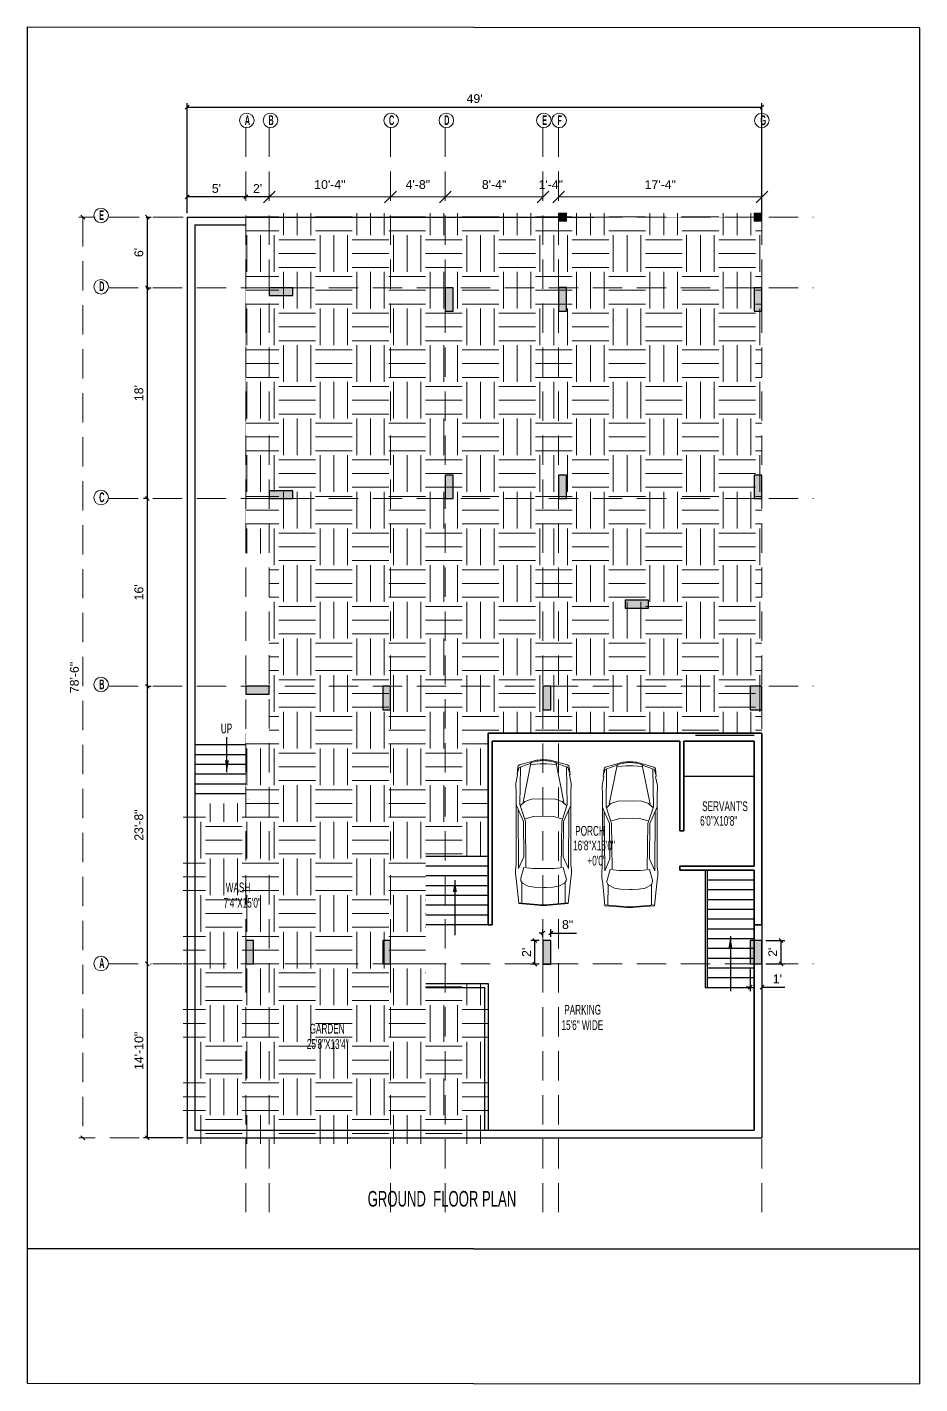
# Model space of a CAD drawing. Header units: inches. Extents: x 127248 to 130601, y 247968 to 250486.
# Drawn here: x 127248 to 128161, y 249098 to 250486 of the extents above; entities that cross this region are included whole.
import ezdxf

# ---------------------------------------------------------------- set-up
doc = ezdxf.new("R2010")
doc.units = ezdxf.units.IN
doc.header["$LTSCALE"] = 10
doc.header["$MEASUREMENT"] = 0
doc.header["$PDMODE"] = 35
doc.linetypes.add('DASHED2', pattern=[0.375, 0.25, -0.125])
doc.layers.get('0').update_dxf_attribs({"linetype": 'CONTINUOUS'})
doc.layers.get('Defpoints').update_dxf_attribs({"linetype": 'CONTINUOUS'})
for name, color, linetype, lineweight in [('COLOUM', 10, 'CONTINUOUS', 15), ('FACE LINE', 254, 'CONTINUOUS', 15), ('FORMATE LINE', 78, 'CONTINUOUS', 70), ('FURNITURE', 8, 'CONTINUOUS', 13), ('l. trees plan', 94, 'CONTINUOUS', 18), ('TEXT', 254, 'CONTINUOUS', 25), ('wall', 1, 'CONTINUOUS', 50), ('WALL HATCH', 250, 'CONTINUOUS', 35), ('walls', 7, 'CONTINUOUS', 15)]:
    doc.layers.add(name, color=color, linetype=linetype, lineweight=lineweight)
doc.layers.add('dimn', color=250, linetype='CONTINUOUS')
doc.layers.add('PRESENT', color=254, linetype='CONTINUOUS')
doc.styles.add('10', font='arial.ttf', dxfattribs={"height": 9})
doc.styles.add('atul', font='arial.ttf', dxfattribs={"height": 3})
doc.styles.add('SANJAY', font='impact.ttf', dxfattribs={"width": 0.9, "height": 18})
doc.dimstyles.new('FOOTING', dxfattribs={"dimscale": 4, "dimtxt": 18, "dimasz": 3, "dimexe": 1, "dimexo": 1, "dimgap": 2, "dimtad": 1, "dimdec": 0, "dimzin": 0, "dimdsep": 46, "dimlunit": 4, "dimtxsty": 'SANJAY', "dimblk": 'ARCHTICK', "dimcen": 0.09, "dimclrd": 8, "dimclre": 8, "dimclrt": 7, "dimaunit": 1, "dimazin": 0, "dimtfac": 1, "dimtdec": 0, "dimtofl": 0, "dimtmove": 0, "dimatfit": 0, "dimfxl": 1, "dimtolj": 1, "dimtzin": 0, "dimlwd": -1, "dimlwe": -1, "dimarcsym": 0})

# ---------------------------------------------------------------- blocks, each defined once
blk = doc.blocks.new('_ArchTick')
at = {"color": 0, "const_width": 0.15}
blk.add_lwpolyline([(-0.5, -0.5), (0.5, 0.5)], dxfattribs=at)
blk = doc.blocks.new('A$C07BD28A2')
at = {"layer": 'FURNITURE'}
for p, q in [((1.593344085589706, 133.9941279869545), (2.381919217401445, 141.743786629946)), ((3.366286844191562, 140.4711932518439), (2.011638943065918, 135.5819082330526)), ((4.015095876849953, 143.6739402170005), (21.54481025712448, 148.4821993000459)), ((15.93467437935396, 145.5306308058079), (4.312420930153166, 141.4809189080988)), ((5.049401117179512, 141.5556866946463), (4.446304797023913, 103.069398390804)), ((16.17465380256543, 147.0939779616183), (7.815866518216352, 105.63620774646)), ((25.17658055822904, 144.8311991759292), (15.61819923103758, 144.2421484359456)), ((16.03554015934242, 146.3288529621404), (22.52859682822236, 147.7202222121577)), ((32.22183297373704, 144.8311991738537), (41.78021430083389, 144.2421484279693)), ((41.36287340281707, 146.3288529540259), (34.86981685228239, 147.7202222083451)), ((53.38331765478868, 143.6739402014427), (35.85360330678304, 148.4821992956076)), ((41.22375976047078, 147.0939779536402), (49.58254701910846, 105.6362077333888)), ((41.46373918267271, 145.5306307981209), (53.0859926289886, 141.4809188930139)), ((52.34901244247884, 141.5556866802944), (52.95210873840551, 103.0693983757046)), ((54.0321266853225, 140.4711932364098), (55.38677461269799, 135.5819082166581)), ((55.80506946899004, 133.9941279701015), (55.01649434191495, 141.7437866136406)), ((0.347460092692927, 124.7480688209434), (2.222698380664951, 133.7532336716085)), ((2.420141399423299, 133.7913299600113), (1.593344085589706, 133.9941279869545)), ((54.97827215530197, 133.7913299436914), (55.80506946899004, 133.9941279701015)), ((57.05095342698768, 124.7480688036175), (55.17571514454721, 133.7532336556251)), ((0.8003430095232031, 114.005020152872), (0.347460092692927, 124.7480688209434)), ((0.5978515936876648, 41.58715973734614), (0.8003430095232031, 114.005020152872)), ((56.59807053266375, 114.005020135668), (57.05095342698768, 124.7480688036175)), ((56.80056190399955, 41.58715971997479), (56.59807053266375, 114.005020135668)), ((0.9054756705754698, 102.3835759062403), (8.141173644960872, 85.78410878008616)), ((3.186756297476676, 37.59960381246674), (2.665887288536396, 98.34906271459477)), ((4.446304797023913, 103.069398390804), (10.10049518333289, 85.87597057407766)), ((9.53007374687877, 106.4133061573102), (4.872236307524872, 101.9096916258404)), ((16.39353247541294, 108.5620243581197), (9.53007374687877, 106.4133061573102)), ((31.60067178567624, 109.135800672786), (16.39353247541294, 108.5620243581197)), ((25.79774175394414, 109.1358006749069), (41.00488103447605, 108.5620243505236)), ((41.00488103447605, 108.5620243505236), (47.86833976151321, 106.4133061454449)), ((52.95210873840551, 103.0693983757046), (47.29791834164642, 85.87597056248705)), ((47.86833976151321, 106.4133061454449), (52.52617722702779, 101.9096916112139)), ((56.49293783522626, 102.3835758889909), (49.25723988000755, 85.7841087673205)), ((54.21165719756391, 37.59960379661971), (54.73252621510255, 98.34906269864223)), ((8.141173644960872, 85.78410878008616), (8.488241882356306, 49.77589182776863)), ((18.48247798730517, 90.95899795549484), (10.05967163211608, 88.74099507755454)), ((10.10049518333289, 85.87597057407766), (10.75933192811135, 39.63834235065133)), ((31.50575944152297, 91.28468954092023), (18.48247798730517, 90.95899795549484)), ((25.89265408643769, 91.284689542279), (38.91593554056999, 90.95899794928845)), ((38.91593554056999, 90.95899794928845), (47.33874186524372, 88.74099506629864)), ((47.29791834164642, 85.87597056248705), (46.63908156869364, 39.63834233968554)), ((49.25723988000755, 85.7841087673205), (48.91017159057809, 49.77589181523125)), ((8.488241882356306, 49.77589182776863), (3.186756297476676, 37.59960381246674)), ((48.91017159057809, 49.77589181523125), (54.21165719756391, 37.59960379661971)), ((0.1231377999974939, 36.76792706382548), (0.5978515936876648, 41.58715973734614)), ((1.07424404465928, 24.62607195532473), (0.2597266368375131, 30.36958296329976)), ((8.532112011371282, 38.8121446615678), (5.496900552123405, 27.89020828463709)), ((17.77977794716025, 37.80287099308771), (8.532112011371282, 38.8121446615678)), ((31.40478491709655, 37.69067148882096), (17.77977794716025, 37.80287099308771)), ((28.48416930579697, 37.69067148964405), (39.61863554825686, 37.80287098623921)), ((39.61863554825686, 37.80287098623921), (48.8663014846461, 38.81214464938147)), ((48.8663014846461, 38.81214464938147), (51.90151293708914, 27.89020827007153)), ((56.32416944232318, 24.62607193856275), (57.13868685369744, 30.36958294574561)), ((57.27527569451559, 36.76792704608671), (56.80056190399955, 41.58715971997479)), ((3.33816656086492, 1.816190896980514), (1.07424404465928, 24.62607195532473)), ((6.086722410604124, 24.20891562490397), (7.08198823261955, 22.71860277322776)), ((6.4924676118153, 23.01175927514487), (6.417938313530611, 2.360541977624051)), ((6.4924676118153, 23.01175927514487), (12.95140998191345, 19.7998598328686)), ((12.95140998191345, 19.7998598328686), (19.28016812419264, 18.70523970536851)), ((19.28016812419264, 18.70523970536851), (28.55202038571952, 18.43572109676097)), ((31.33693382559795, 18.43572109572415), (28.55202038571952, 18.43572109676097)), ((38.11824535951382, 18.70523969972509), (31.33693382559795, 18.43572109572415)), ((44.44700350260428, 19.79985982295602), (38.11824535951382, 18.70523969972509)), ((50.90594587398846, 23.01175926129598), (44.44700350260428, 19.79985982295602)), ((51.31169107603636, 24.20891561085591), (50.31642525323149, 22.71860275991276)), ((50.90594587398846, 23.01175926129598), (50.98047515962389, 2.360541964035292)), ((54.06024691232961, 1.816190881088914), (56.32416944232318, 24.62607193856275)), ((22.42510149146983, 0.1661834732640273), (3.33816656086492, 1.816190896980514)), ((22.42510149188092, 0.8577969691941689), (3.372157311001502, 2.504866012631281)), ((34.97331253797893, 0.8577969655798368), (54.02625616241856, 2.504865997197156)), ((34.97331253822995, 0.1661834694514255), (54.06024691232961, 1.816190881088914))]:
    blk.add_line(p, q, dxfattribs=at)
at = {"layer": 'FURNITURE', "extrusion": (0, 0, -0.9999999999999999)}
for centre, major_axis, ratio, start_param, end_param in [((4.606614682797952, 141.5174102795772), (-1.772303831006308, -1.363618388926711), 0.9999999933578511, 0.7572117781857153, 1.958893228942918), ((28.69920675494905, 108.6382126662247), (-32.08368901186457, -24.68533191419178), 0.9999999933592936, 2.048934073099902, 2.404267993751858), ((26.82809139175152, 34.13738183750138), (-21.26764597213671, -16.36342066716748), 0.9999999933619608, 0.514928877262554, 0.7539919774067716)]:
    blk.add_ellipse(centre, major_axis=major_axis, ratio=ratio, start_param=start_param, end_param=end_param, dxfattribs=at)
at = {"layer": 'FURNITURE', "extrusion": (0, 0, -1)}
for centre, major_axis, ratio, start_param, end_param in [((4.802952580032069, 140.0731440237778), (-1.181535887331903, -0.9090789259468062), 0.9999999933638786, 0.926089361183903, 1.891312490960371), ((28.69920684051613, 99.976011988545), (-38.1547582510335, -29.35643937903178), 0.9999999933600454, 2.098070417159799, 2.355131649502482), ((28.69920671007276, -38.31319027569862), (-145.1793045309053, -111.7015975965742), 0.9999999933729949, 2.207369256526551, 2.245832809942335), ((52.59546097946259, 140.0731440081818), (-1.181535887333136, -0.9090789259477541), 0.9999999933678279, 2.561889576886173, 3.527112717180425), ((52.79179887794453, 141.5174102648725), (-1.772303831003896, -1.363618388924854), 0.9999999933564916, 2.494308838401969, 3.695990300970373), ((9.805969625476793, 26.69271594819657), (-3.544607662009947, -2.727236777851368), 0.9999999933568472, 0.06700171968667501, 0.9268654741806336), ((47.59244383427176, 26.69271593666872), (-3.544607662005653, -2.727236777848065), 0.9999999933600497, 3.526336604188538, 4.386200355641505), ((28.69920705134246, 119.2131245346645), (-93.9351090012504, -72.27408741040186), 0.999999993361306, -0.967952806494139, -0.8620304341967546), ((28.69920705162622, 118.5215110091612), (-93.9351090012504, -72.27408741040186), 0.999999993361306, -0.967952806494139, -0.8620304341967546)]:
    blk.add_ellipse(centre, major_axis=major_axis, ratio=ratio, start_param=start_param, end_param=end_param, dxfattribs=at)
at = {"layer": 'FURNITURE', "extrusion": (0, 0, -0.9999999999999998)}
blk.add_ellipse((30.57032210167927, 34.13738183640544), major_axis=(-21.26764597209987, -16.36342066713914), ratio=0.9999999933620056, start_param=3.699210101755986, end_param=3.938273201770277, dxfattribs=at)
blk = doc.blocks.new('25')
at = {"layer": 'dimn'}
h = blk.add_hatch(color=1, dxfattribs=at)
h.set_gradient(color1=(255, 0, 0), color2=(209, 0, 0), one_color=1, tint=0.4099999964237213)
h.paths.add_polyline_path([(123975.3477837149, 250765.4989726837), (123983.3477837149, 250765.4989726837), (123983.3477837149, 250789.4989726838), (123975.3477837149, 250789.4989726838)])
blk.add_lwpolyline([(123975.3477837149, 250765.4989726837), (123983.3477837149, 250765.4989726837), (123983.3477837149, 250789.4989726838), (123975.3477837149, 250789.4989726838)], close=True, dxfattribs=at)
blk = doc.blocks.new('gsggs')
at = {"layer": 'WALL HATCH'}
h = blk.add_hatch(color=1, dxfattribs=at)
h.set_gradient(color1=(255, 0, 0), color2=(255, 26, 26), one_color=1, tint=0.550000011920929)
h.paths.add_polyline_path([(135579.8166189395, 254774.3377703924), (135587.8166189395, 254774.3377703924), (135587.8166189395, 254782.3377703924), (135579.8166189395, 254782.3377703924)])
at = {"layer": 'COLOUM'}
blk.add_lwpolyline([(135579.8166189395, 254774.3377703924), (135587.8166189395, 254774.3377703924), (135587.8166189395, 254782.3377703924), (135579.8166189395, 254782.3377703924)], close=True, dxfattribs=at)
blk = doc.blocks.new('E')
at = {"layer": 'dimn'}
h = blk.add_hatch(color=1, dxfattribs=at)
h.set_gradient(color1=(255, 0, 0), color2=(209, 0, 0), one_color=1, tint=0.4099999964237213)
h.paths.add_polyline_path([(128339.7176960255, 250887.2872535713), (128351.7176960255, 250887.2872535713), (128351.7176960255, 250911.2872535713), (128339.7176960255, 250911.2872535713)])
blk.add_lwpolyline([(128339.7176960255, 250887.2872535713), (128351.7176960255, 250887.2872535713), (128351.7176960255, 250911.2872535713), (128339.7176960255, 250911.2872535713)], close=True, dxfattribs=at)
blk = doc.blocks.new('32')
at = {"layer": 'WALL HATCH'}
blk.add_line((128054.1553038879, 250820.3513737466), (128062.1553038878, 250820.3513737466), dxfattribs=at)
at = {"layer": 'dimn', "rotation": 270}
for p in [(-122991.2881430611, 375487.557765879), (-122991.343668857, 375279.8769679391), (-122627.3436688571, 375167.8769679393), (-123015.343668857, 375079.8769679391)]:
    blk.add_blockref('25', p, dxfattribs=at)
at = {"layer": 'dimn'}
for name, p in [('25', (3978.807520111615, 722.7110094803212)), ('25', (4094.807520111499, 722.9781320439068)), ('25', (4294.807520111644, 722.7110094803792)), ('25', (3978.807520111732, 531.0302115404047)), ('25', (4094.807520111761, 531.0302115404047)), ('25', (4294.807520111731, 531.0302115404047)), ('25', (3914.807520111703, 315.0302115412196)), ('25', (4078.807520111615, 315.0302115405211)), ('E', (-73.56239219882991, 193.2419306529918)), ('25', (3774.807520050512, 55.03021154043382)), ('25', (3914.807520111616, 55.03021154124873)), ('25', (4078.807520111702, 54.85240106290438)), ('E', (-73.56239213760999, -66.75806934729917))]:
    blk.add_blockref(name, p, dxfattribs=at)
at = {"layer": 'FACE LINE'}
for p in [(-7509.661315112725, -3193.808586168256), (-7309.661315112869, -3193.808586168227)]:
    blk.add_blockref('gsggs', p, dxfattribs=at)
blk = doc.blocks.new('_Oblique')
at = {"color": 0, "linetype": 'ByBlock', "lineweight": -2}
blk.add_line((-0.5, -0.5), (0.5, 0.5), dxfattribs=at)
blk = doc.blocks.new('*D273')
at = {"layer": 'Defpoints', "color": 0, "transparency": 16777216}
for p in [(127495.7829107114, 250307.6513472197), (127619.7829107114, 250312.0494918206), (127619.7829107114, 250312.0494918206)]:
    blk.add_point(p, dxfattribs=at)
at = {"layer": 'walls', "color": 8, "transparency": 16777216}
for p, q in [((127495.7829107114, 250311.6513472197), (127495.7829107114, 250316.0494918206)), ((127495.7829107114, 250312.0494918206), (127619.7829107114, 250312.0494918206))]:
    blk.add_line(p, q, dxfattribs=at)
at = {"layer": 'walls', "color": 8, "transparency": 16777216, "xscale": 12, "yscale": 12, "zscale": 12, "rotation": 180}
blk.add_blockref('_Oblique', (127495.7829107114, 250312.0494918206), dxfattribs=at)
at = {"layer": 'walls', "color": 8, "transparency": 16777216, "xscale": 12, "yscale": 12, "zscale": 12}
blk.add_blockref('_Oblique', (127619.7829107114, 250312.0494918206), dxfattribs=at)
at = {"layer": 'walls', "color": 181, "transparency": 16777216, "insert": (127557.7829107114, 250324.6446487101), "char_height": 9, "attachment_point": 5, "style": '10'}
blk.add_mtext('\\A1;10\'-4"', dxfattribs=at)
blk = doc.blocks.new('*D274')
at = {"layer": 'Defpoints', "color": 0, "transparency": 16777216}
for p in [(127619.7829107114, 250312.0494918206), (127675.7829107114, 250312.0494918206), (127675.7829107114, 250312.0494918206)]:
    blk.add_point(p, dxfattribs=at)
at = {"layer": 'walls', "color": 8, "transparency": 16777216}
blk.add_line((127619.7829107114, 250312.0494918206), (127675.7829107114, 250312.0494918206), dxfattribs=at)
at = {"layer": 'walls', "color": 8, "transparency": 16777216, "xscale": 12, "yscale": 12, "zscale": 12, "rotation": 180}
blk.add_blockref('_Oblique', (127619.7829107114, 250312.0494918206), dxfattribs=at)
at = {"layer": 'walls', "color": 8, "transparency": 16777216, "xscale": 12, "yscale": 12, "zscale": 12}
blk.add_blockref('_Oblique', (127675.7829107114, 250312.0494918206), dxfattribs=at)
at = {"layer": 'walls', "color": 181, "transparency": 16777216, "insert": (127647.7829107114, 250324.6446487101), "char_height": 9, "attachment_point": 5, "style": '10'}
blk.add_mtext('\\A1;4\'-8"', dxfattribs=at)
blk = doc.blocks.new('*D275')
at = {"layer": 'Defpoints', "color": 0, "transparency": 16777216}
for p in [(127675.7829107114, 250312.0494918206), (127775.7829107114, 250312.0494918206), (127775.7829107114, 250312.0494918206)]:
    blk.add_point(p, dxfattribs=at)
at = {"layer": 'walls', "color": 8, "transparency": 16777216}
blk.add_line((127675.7829107114, 250312.0494918206), (127775.7829107114, 250312.0494918206), dxfattribs=at)
at = {"layer": 'walls', "color": 8, "transparency": 16777216, "xscale": 12, "yscale": 12, "zscale": 12, "rotation": 180}
blk.add_blockref('_Oblique', (127675.7829107114, 250312.0494918206), dxfattribs=at)
at = {"layer": 'walls', "color": 8, "transparency": 16777216, "xscale": 12, "yscale": 12, "zscale": 12}
blk.add_blockref('_Oblique', (127775.7829107114, 250312.0494918206), dxfattribs=at)
at = {"layer": 'walls', "color": 181, "transparency": 16777216, "insert": (127725.7829107114, 250324.6446487101), "char_height": 9, "attachment_point": 5, "style": '10'}
blk.add_mtext('\\A1;8\'-4"', dxfattribs=at)
blk = doc.blocks.new('*D276')
at = {"layer": 'Defpoints', "color": 0, "transparency": 16777216}
for p in [(127775.7829107114, 250312.0494918206), (127791.7829107114, 250312.0494918206), (127791.7829107114, 250312.0494918206)]:
    blk.add_point(p, dxfattribs=at)
at = {"layer": 'walls', "color": 8, "transparency": 16777216}
for p, q in [((127775.7829107114, 250312.0494918206), (127763.7829107114, 250312.0494918206)), ((127791.7829107114, 250312.0494918206), (127803.7829107114, 250312.0494918206))]:
    blk.add_line(p, q, dxfattribs=at)
at = {"layer": 'walls', "color": 8, "transparency": 16777216, "xscale": 12, "yscale": 12, "zscale": 12}
blk.add_blockref('_Oblique', (127775.7829107114, 250312.0494918206), dxfattribs=at)
at = {"layer": 'walls', "color": 8, "transparency": 16777216, "xscale": 12, "yscale": 12, "zscale": 12, "rotation": 180}
blk.add_blockref('_Oblique', (127791.7829107114, 250312.0494918206), dxfattribs=at)
at = {"layer": 'walls', "color": 181, "transparency": 16777216, "insert": (127783.7829107113, 250324.5679092831), "char_height": 9, "attachment_point": 5, "style": '10'}
blk.add_mtext('\\A1;1\'-4"', dxfattribs=at)
blk = doc.blocks.new('*D277')
at = {"layer": 'Defpoints', "color": 0, "transparency": 16777216}
for p in [(127791.7829107114, 250312.0494918206), (127999.7829107114, 250312.0494918206), (127999.7829107114, 250310.2770322121)]:
    blk.add_point(p, dxfattribs=at)
at = {"layer": 'walls', "color": 8, "transparency": 16777216}
for p, q in [((127791.7829107114, 250312.0494918206), (127999.7829107114, 250312.0494918206)), ((127999.7829107114, 250314.2770322121), (127999.7829107114, 250316.0494918206))]:
    blk.add_line(p, q, dxfattribs=at)
at = {"layer": 'walls', "color": 8, "transparency": 16777216, "xscale": 12, "yscale": 12, "zscale": 12, "rotation": 180}
blk.add_blockref('_Oblique', (127791.7829107114, 250312.0494918206), dxfattribs=at)
at = {"layer": 'walls', "color": 8, "transparency": 16777216, "xscale": 12, "yscale": 12, "zscale": 12}
blk.add_blockref('_Oblique', (127999.7829107114, 250312.0494918206), dxfattribs=at)
at = {"layer": 'walls', "color": 181, "transparency": 16777216, "insert": (127895.7829107113, 250324.5679092831), "char_height": 9, "attachment_point": 5, "style": '10'}
blk.add_mtext('\\A1;17\'-4"', dxfattribs=at)
blk = doc.blocks.new('*D278')
at = {"layer": 'Defpoints', "color": 0, "transparency": 16777216}
for p in [(127365.9969615085, 250291.341317407), (127365.9969615085, 250219.0221153469), (127371.0356902197, 250219.0221153469)]:
    blk.add_point(p, dxfattribs=at)
at = {"layer": 'dimn', "color": 8, "transparency": 16777216}
for p, q in [((127369.9969615085, 250291.341317407), (127375.0356902197, 250291.341317407)), ((127371.0356902197, 250291.341317407), (127371.0356902197, 250219.0221153469)), ((127369.9969615085, 250219.0221153469), (127375.0356902197, 250219.0221153469))]:
    blk.add_line(p, q, dxfattribs=at)
at = {"layer": 'dimn', "color": 8, "transparency": 16777216, "xscale": 4, "yscale": 4, "zscale": 4}
for p, rotation in [((127371.0356902197, 250291.341317407), 90), ((127371.0356902197, 250219.0221153469), 270)]:
    blk.add_blockref('_Oblique', p, dxfattribs=dict(at, rotation=rotation))
at = {"layer": 'dimn', "color": 181, "transparency": 16777216, "insert": (127362.4405333302, 250255.181716377), "char_height": 9, "attachment_point": 5, "rotation": 90, "style": '10'}
blk.add_mtext("\\A1;6'", dxfattribs=at)
blk = doc.blocks.new('*D279')
at = {"layer": 'Defpoints', "color": 0, "transparency": 16777216}
for p in [(127365.9969615085, 250219.0221153469), (127371.0356902197, 250003.5220793474), (127375.8767392567, 250003.5220793474)]:
    blk.add_point(p, dxfattribs=at)
at = {"layer": 'dimn', "color": 8, "transparency": 16777216}
for p, q in [((127369.9969615085, 250219.0221153469), (127375.0356902197, 250219.0221153469)), ((127371.0356902197, 250219.0221153469), (127371.0356902197, 250003.5220793474)), ((127371.8767392567, 250003.5220793474), (127367.0356902197, 250003.5220793474))]:
    blk.add_line(p, q, dxfattribs=at)
at = {"layer": 'dimn', "color": 8, "transparency": 16777216, "xscale": 4, "yscale": 4, "zscale": 4}
for p, rotation in [((127371.0356902197, 250219.0221153469), 90), ((127371.0356902197, 250003.5220793474), 270)]:
    blk.add_blockref('_Oblique', p, dxfattribs=dict(at, rotation=rotation))
at = {"layer": 'dimn', "color": 181, "transparency": 16777216, "insert": (127362.4405333302, 250111.2720973472), "char_height": 9, "attachment_point": 5, "rotation": 90, "style": '10'}
blk.add_mtext("\\A1;18'", dxfattribs=at)
blk = doc.blocks.new('*D280')
at = {"layer": 'Defpoints', "color": 0, "transparency": 16777216}
for p in [(127375.8767392567, 250003.5220793474), (127368.049465357, 249811.3413174069), (127371.0356902197, 249811.3413174069)]:
    blk.add_point(p, dxfattribs=at)
at = {"layer": 'dimn', "color": 8, "transparency": 16777216}
for p, q in [((127371.8767392567, 250003.5220793474), (127367.0356902197, 250003.5220793474)), ((127371.0356902197, 250003.5220793474), (127371.0356902197, 249811.3413174069)), ((127372.049465357, 249811.3413174069), (127375.0356902197, 249811.3413174069))]:
    blk.add_line(p, q, dxfattribs=at)
at = {"layer": 'dimn', "color": 8, "transparency": 16777216, "xscale": 4, "yscale": 4, "zscale": 4}
for p, rotation in [((127371.0356902197, 250003.5220793474), 90), ((127371.0356902197, 249811.3413174069), 270)]:
    blk.add_blockref('_Oblique', p, dxfattribs=dict(at, rotation=rotation))
at = {"layer": 'dimn', "color": 181, "transparency": 16777216, "insert": (127362.4405333302, 249907.4316983771), "char_height": 9, "attachment_point": 5, "rotation": 90, "style": '10'}
blk.add_mtext("\\A1;16'", dxfattribs=at)
blk = doc.blocks.new('*D281')
at = {"layer": 'Defpoints', "color": 0, "transparency": 16777216}
for p in [(127368.049465357, 249811.3413174069), (127370.287031029, 249527.341317407), (127371.0356902197, 249527.341317407)]:
    blk.add_point(p, dxfattribs=at)
at = {"layer": 'dimn', "color": 8, "transparency": 16777216}
for p, q in [((127371.0356902197, 249811.3413174069), (127371.0356902197, 249527.341317407)), ((127372.049465357, 249811.3413174069), (127375.0356902197, 249811.3413174069)), ((127374.287031029, 249527.341317407), (127375.0356902197, 249527.341317407))]:
    blk.add_line(p, q, dxfattribs=at)
at = {"layer": 'dimn', "color": 8, "transparency": 16777216, "xscale": 4, "yscale": 4, "zscale": 4}
for p, rotation in [((127371.0356902197, 249811.3413174069), 90), ((127371.0356902197, 249527.341317407), 270)]:
    blk.add_blockref('_Oblique', p, dxfattribs=dict(at, rotation=rotation))
at = {"layer": 'dimn', "color": 181, "transparency": 16777216, "insert": (127362.4374637531, 249669.341317407), "char_height": 9, "attachment_point": 5, "rotation": 90, "style": '10'}
blk.add_mtext('\\A1;23\'-8"', dxfattribs=at)
blk = doc.blocks.new('*D282')
at = {"layer": 'Defpoints', "color": 0, "transparency": 16777216}
for p in [(127471.7829107114, 250312.0494918206), (127471.7829107114, 250311.6513472197), (127495.8384365073, 250312.1050176165)]:
    blk.add_point(p, dxfattribs=at)
at = {"layer": 'dimn', "color": 8, "transparency": 16777216}
for p, q in [((127471.7829107114, 250315.6513472196), (127471.7829107114, 250316.0494918206)), ((127495.8384365073, 250312.0494918206), (127471.7829107114, 250312.0494918206)), ((127495.8384365073, 250308.1050176165), (127495.8384365073, 250308.0494918206))]:
    blk.add_line(p, q, dxfattribs=at)
at = {"layer": 'dimn', "color": 8, "transparency": 16777216, "xscale": 4, "yscale": 4, "zscale": 4, "rotation": 180}
blk.add_blockref('_Oblique', (127471.7829107114, 250312.0494918206), dxfattribs=at)
at = {"layer": 'dimn', "color": 8, "transparency": 16777216, "xscale": 4, "yscale": 4, "zscale": 4}
blk.add_blockref('_Oblique', (127495.8384365073, 250312.0494918206), dxfattribs=at)
at = {"layer": 'dimn', "color": 181, "transparency": 16777216, "insert": (127483.8106736093, 250320.5679092831), "char_height": 9, "attachment_point": 5, "style": '10'}
blk.add_mtext("\\A1;2'", dxfattribs=at)
blk = doc.blocks.new('*D271')
at = {"layer": 'Defpoints', "color": 0, "transparency": 16777216}
for p in [(127411.7829107114, 250312.0494918206), (127471.7829107114, 250311.6513472197), (127411.7829107114, 250291.341317407)]:
    blk.add_point(p, dxfattribs=at)
at = {"layer": 'dimn', "color": 8, "transparency": 16777216}
for p, q in [((127411.7829107114, 250295.341317407), (127411.7829107114, 250316.0494918206)), ((127471.7829107114, 250312.0494918206), (127411.7829107114, 250312.0494918206)), ((127471.7829107114, 250315.6513472196), (127471.7829107114, 250316.0494918206))]:
    blk.add_line(p, q, dxfattribs=at)
at = {"layer": 'dimn', "color": 8, "transparency": 16777216, "xscale": 4, "yscale": 4, "zscale": 4, "rotation": 180}
blk.add_blockref('_Oblique', (127411.7829107114, 250312.0494918206), dxfattribs=at)
at = {"layer": 'dimn', "color": 8, "transparency": 16777216, "xscale": 4, "yscale": 4, "zscale": 4}
blk.add_blockref('_Oblique', (127471.7829107114, 250312.0494918206), dxfattribs=at)
at = {"layer": 'dimn', "color": 181, "transparency": 16777216, "insert": (127441.7829107114, 250320.6262312476), "char_height": 9, "attachment_point": 5, "style": '10'}
blk.add_mtext("\\A1;5'", dxfattribs=at)
blk = doc.blocks.new('*D272')
at = {"layer": 'Defpoints', "color": 0, "transparency": 16777216}
for p in [(127370.287031029, 249527.341317407), (127371.0356902197, 249349.341317407), (127411.7829107114, 249349.341317407)]:
    blk.add_point(p, dxfattribs=at)
at = {"layer": 'dimn', "color": 8, "transparency": 16777216}
for p, q in [((127371.0356902197, 249527.341317407), (127371.0356902197, 249349.341317407)), ((127374.287031029, 249527.341317407), (127375.0356902197, 249527.341317407)), ((127407.7829107114, 249349.341317407), (127367.0356902197, 249349.341317407))]:
    blk.add_line(p, q, dxfattribs=at)
at = {"layer": 'dimn', "color": 8, "transparency": 16777216, "xscale": 4, "yscale": 4, "zscale": 4}
for p, rotation in [((127371.0356902197, 249527.341317407), 90), ((127371.0356902197, 249349.341317407), 270)]:
    blk.add_blockref('_Oblique', p, dxfattribs=dict(at, rotation=rotation))
at = {"layer": 'dimn', "color": 181, "transparency": 16777216, "insert": (127362.4405333302, 249438.341317407), "char_height": 9, "attachment_point": 5, "rotation": 90, "style": '10'}
blk.add_mtext('\\A1;14\'-10"', dxfattribs=at)
blk = doc.blocks.new('*D283')
at = {"layer": 'Defpoints', "color": 0, "transparency": 16777216}
for p in [(127999.7829107114, 250403.9549426571), (127411.7829107114, 250291.341317407), (127999.7829107114, 250291.341317407)]:
    blk.add_point(p, dxfattribs=at)
at = {"layer": 'dimn', "color": 8, "transparency": 16777216}
for p, q in [((127411.7829107114, 250295.341317407), (127411.7829107114, 250407.9549426571)), ((127411.7829107114, 250403.9549426571), (127999.7829107114, 250403.9549426571)), ((127999.7829107114, 250295.341317407), (127999.7829107114, 250407.9549426571))]:
    blk.add_line(p, q, dxfattribs=at)
at = {"layer": 'dimn', "color": 8, "transparency": 16777216, "xscale": 4, "yscale": 4, "zscale": 4, "rotation": 180}
blk.add_blockref('_Oblique', (127411.7829107114, 250403.9549426571), dxfattribs=at)
at = {"layer": 'dimn', "color": 8, "transparency": 16777216, "xscale": 4, "yscale": 4, "zscale": 4}
blk.add_blockref('_Oblique', (127999.7829107114, 250403.9549426571), dxfattribs=at)
at = {"layer": 'dimn', "color": 181, "transparency": 16777216, "insert": (127705.7829107114, 250412.5500995466), "char_height": 9, "attachment_point": 5, "style": '10'}
blk.add_mtext("\\A1;49'", dxfattribs=at)
blk = doc.blocks.new('*D284')
at = {"layer": 'Defpoints', "color": 0, "linetype": 'DASHED2', "ltscale": 12, "transparency": 16777216}
for p in [(127411.7829107114, 250291.341317407), (127305.0343244708, 249349.341317407), (127411.7829107114, 249349.341317407)]:
    blk.add_point(p, dxfattribs=at)
at = {"layer": 'FACE LINE', "color": 8, "linetype": 'DASHED2', "ltscale": 12, "transparency": 16777216}
for p, q in [((127407.7829107114, 250291.341317407), (127301.0343244708, 250291.341317407)), ((127305.0343244708, 250291.341317407), (127305.0343244708, 249349.341317407)), ((127407.7829107114, 249349.341317407), (127301.0343244708, 249349.341317407))]:
    blk.add_line(p, q, dxfattribs=at)
at = {"layer": 'FACE LINE', "color": 8, "linetype": 'DASHED2', "ltscale": 12, "transparency": 16777216, "xscale": 4, "yscale": 4, "zscale": 4}
for p, rotation in [((127305.0343244708, 250291.341317407), 90), ((127305.0343244708, 249349.341317407), 270)]:
    blk.add_blockref('_Oblique', p, dxfattribs=dict(at, rotation=rotation))
at = {"layer": 'FACE LINE', "color": 181, "linetype": 'DASHED2', "ltscale": 12, "transparency": 16777216, "insert": (127296.4391675812, 249820.3413174071), "char_height": 9, "attachment_point": 5, "rotation": 90, "style": '10'}
blk.add_mtext('\\A1;78\'-6"', dxfattribs=at)
blk = doc.blocks.new('*D288')
at = {"layer": 'Defpoints', "color": 0, "transparency": 16777216}
for p in [(127987.7829107726, 249527.3413174068), (127999.7829107726, 249527.341317407), (127999.7829107726, 249503.4956722101)]:
    blk.add_point(p, dxfattribs=at)
at = {"layer": 'dimn', "color": 8, "transparency": 16777216}
for p, q in [((127987.7829107726, 249523.3413174068), (127987.7829107726, 249499.4956722101)), ((127999.7829107726, 249523.341317407), (127999.7829107726, 249499.4956722101)), ((127987.7829107726, 249503.4956722101), (127983.7829107726, 249503.4956722101)), ((127999.7829107726, 249503.4956722101), (128023.2174264616, 249503.4956722101))]:
    blk.add_line(p, q, dxfattribs=at)
at = {"layer": 'dimn', "color": 8, "transparency": 16777216, "xscale": 4, "yscale": 4, "zscale": 4}
blk.add_blockref('_Oblique', (127987.7829107726, 249503.4956722101), dxfattribs=at)
at = {"layer": 'dimn', "color": 8, "transparency": 16777216, "xscale": 4, "yscale": 4, "zscale": 4, "rotation": 180}
blk.add_blockref('_Oblique', (127999.7829107726, 249503.4956722101), dxfattribs=at)
at = {"layer": 'dimn', "color": 181, "transparency": 16777216, "insert": (128015.5001686171, 249512.0140896725), "char_height": 9, "attachment_point": 5, "style": '10'}
blk.add_mtext("\\A1;1'", dxfattribs=at)
blk = doc.blocks.new('*D289')
at = {"layer": 'Defpoints', "color": 0, "transparency": 16777216}
for p in [(127999.7829107113, 249551.3413174068), (128019.2676067507, 249551.3413174068), (127999.7829107113, 249527.3413174068)]:
    blk.add_point(p, dxfattribs=at)
at = {"layer": 'dimn', "color": 8, "transparency": 16777216}
for p, q in [((128003.7829107113, 249551.3413174068), (128023.2676067507, 249551.3413174068)), ((128019.2676067507, 249527.3413174068), (128019.2676067507, 249551.3413174068)), ((128003.7829107113, 249527.3413174068), (128023.2676067507, 249527.3413174068))]:
    blk.add_line(p, q, dxfattribs=at)
at = {"layer": 'dimn', "color": 8, "transparency": 16777216, "xscale": 4, "yscale": 4, "zscale": 4}
for p, rotation in [((128019.2676067507, 249551.3413174068), 90), ((128019.2676067507, 249527.3413174068), 270)]:
    blk.add_blockref('_Oblique', p, dxfattribs=dict(at, rotation=rotation))
at = {"layer": 'dimn', "color": 181, "transparency": 16777216, "insert": (128010.7491892882, 249539.3413174069), "char_height": 9, "attachment_point": 5, "rotation": 90, "style": '10'}
blk.add_mtext("\\A1;2'", dxfattribs=at)
blk = doc.blocks.new('*D290')
at = {"layer": 'Defpoints', "color": 0, "transparency": 16777216}
for p in [(127767.4520334709, 249551.1635069295), (127775.7829107114, 249551.1635069295), (127775.7829107114, 249527.1635069295)]:
    blk.add_point(p, dxfattribs=at)
at = {"layer": 'dimn', "color": 8, "transparency": 16777216}
for p, q in [((127771.7829107114, 249551.1635069295), (127763.4520334709, 249551.1635069295)), ((127767.4520334709, 249527.1635069295), (127767.4520334709, 249551.1635069295)), ((127771.7829107113, 249527.1635069295), (127763.4520334709, 249527.1635069295))]:
    blk.add_line(p, q, dxfattribs=at)
at = {"layer": 'dimn', "color": 8, "transparency": 16777216, "xscale": 4, "yscale": 4, "zscale": 4}
for p, rotation in [((127767.4520334709, 249551.1635069295), 90), ((127767.4520334709, 249527.1635069295), 270)]:
    blk.add_blockref('_Oblique', p, dxfattribs=dict(at, rotation=rotation))
at = {"layer": 'dimn', "color": 181, "transparency": 16777216, "insert": (127758.9336160084, 249539.1635069295), "char_height": 9, "attachment_point": 5, "rotation": 90, "style": '10'}
blk.add_mtext("\\A1;2'", dxfattribs=at)
blk = doc.blocks.new('*D291')
at = {"layer": 'Defpoints', "color": 0, "transparency": 16777216}
for p in [(127783.7829107113, 249558.9128200067), (127775.7829107114, 249551.1635069295), (127783.7829107113, 249551.1635069295)]:
    blk.add_point(p, dxfattribs=at)
at = {"layer": 'dimn', "color": 8, "transparency": 16777216}
for p, q in [((127775.7829107114, 249558.9128200067), (127771.7829107113, 249558.9128200067)), ((127775.7829107114, 249555.1635069295), (127775.7829107114, 249562.9128200067)), ((127783.7829107113, 249555.1635069295), (127783.7829107113, 249562.9128200067)), ((127783.7829107113, 249558.9128200067), (127810.1396637809, 249558.9128200067))]:
    blk.add_line(p, q, dxfattribs=at)
at = {"layer": 'dimn', "color": 8, "transparency": 16777216, "xscale": 4, "yscale": 4, "zscale": 4}
blk.add_blockref('_Oblique', (127775.7829107114, 249558.9128200067), dxfattribs=at)
at = {"layer": 'dimn', "color": 8, "transparency": 16777216, "xscale": 4, "yscale": 4, "zscale": 4, "rotation": 180}
blk.add_blockref('_Oblique', (127783.7829107113, 249558.9128200067), dxfattribs=at)
at = {"layer": 'dimn', "color": 181, "transparency": 16777216, "insert": (127800.9612872462, 249567.5079768962), "char_height": 9, "attachment_point": 5, "style": '10'}
blk.add_mtext('\\A1;8"', dxfattribs=at)

msp = doc.modelspace()

# ---------------------------------------------------------------- hatches: boundary and pattern name
at = {"layer": 'l. trees plan', "lineweight": 5}
h = msp.add_hatch(dxfattribs=at)
h.set_pattern_fill('EARTH', color=9, scale=150, style=0)
h.set_pattern_definition([(0, (905.4959321806964, -6410.123692189023), (37.5, 37.5), [37.5, -37.5]), (0, (905.4959321806964, -6396.061192189023), (37.5, 37.5), [37.5, -37.5]), (0, (905.4959321806964, -6381.998692189023), (37.5, 37.5), [37.5, -37.5]), (90, (910.1834321806964, -6377.311192189023), (-37.5, 37.5), [37.5, -37.5]), (90, (924.2459321806964, -6377.311192189023), (-37.5, 37.5), [37.5, -37.5]), (90, (938.3084321806964, -6377.311192189023), (-37.5, 37.5), [37.5, -37.5])])
edge = h.paths.add_edge_path()
edge.add_line((127931.7829107114, 249763.341317407), (127999.7829107113, 249763.341317407))
edge.add_line((127999.7829107113, 249763.341317407), (127999.7829107113, 250295.3413174071))
edge.add_line((127999.7829107114, 250295.3413174071), (127471.7829107114, 250295.3413174071))
edge.add_line((127471.7829107114, 250295.3413174071), (127471.7829107113, 249947.3413174072))
edge.add_line((127471.7829107113, 249947.3413174072), (127495.7829107113, 249947.3413174071))
edge.add_line((127495.7829107114, 249947.3413174071), (127495.7829107113, 249763.341317407))
edge.add_line((127495.7829107113, 249763.341317407), (127471.7829107113, 249763.341317407))
edge.add_line((127471.7829107113, 249763.341317407), (127471.7829107113, 249691.3413174071))
edge.add_line((127471.7829107114, 249691.3413174071), (127495.7829107113, 249691.341317407))
edge.add_line((127495.7829107113, 249691.341317407), (127495.7829107113, 249503.341317407))
edge.add_line((127495.7829107113, 249503.341317407), (127655.7829107114, 249503.341317407))
edge.add_line((127655.7829107114, 249503.341317407), (127655.7829107113, 249637.3413174071))
edge.add_line((127655.7829107113, 249637.3413174071), (127719.7829107113, 249637.3413174071))
edge.add_line((127719.7829107113, 249637.3413174071), (127719.7829107113, 249763.341317407))
edge.add_line((127719.7829107113, 249763.341317407), (127991.7829107114, 249763.341317407))
edge = h.paths.add_edge_path()
edge.add_line((127495.7829107113, 249691.341317407), (127407.7829107113, 249691.341317407))
edge.add_line((127407.7829107113, 249691.341317407), (127407.7829107113, 249343.341317407))
edge.add_line((127407.7829107113, 249343.341317407), (127719.7829107113, 249343.341317407))
edge.add_line((127719.7829107113, 249343.341317407), (127719.7829107113, 249507.3413174071))
edge.add_line((127719.7829107113, 249507.3413174071), (127655.7829107114, 249507.3413174071))
edge.add_line((127655.7829107114, 249507.3413174071), (127655.7829107114, 249503.341317407))
edge.add_line((127655.7829107114, 249503.341317407), (127495.7829107113, 249503.341317407))
edge.add_line((127495.7829107113, 249503.341317407), (127495.7829107116, 249691.341317407))
edge.add_line((127495.7829107116, 249691.341317407), (127407.7829107113, 249691.341317407))

# ---------------------------------------------------------------- linework, layer by layer
at = {"layer": 'FACE LINE', "color": 54, "linetype": 'DASHED2', "ltscale": 12, "true_color": 0xa8a800}
for p, q in [((127471.7829107114, 250382.998444775), (127471.7829107113, 249273.3640983895)), ((127495.7829107113, 250383.0268303091), (127495.7829107113, 249273.3640983895)), ((127619.7829107114, 250382.9618455124), (127619.7829107113, 249273.3640983895)), ((127675.7829107114, 250383.0186741567), (127675.7829107114, 249273.3640983896)), ((127775.7829107114, 250382.9810944078), (127775.7829107114, 249273.3640983895)), ((127791.7829107113, 250382.9539818411), (127791.7829107113, 249273.3640983895)), ((127999.7829107114, 250382.9345088534), (127999.7829107114, 249273.3640983895)), ((127331.8369061231, 250291.341317407), (128052.482028616, 250291.341317407)), ((127331.8369061231, 250219.0221153469), (128052.482028616, 250219.0221153469)), ((127331.8369061231, 250003.3413174071), (128052.482028616, 250003.3413174071)), ((127331.8369061231, 249811.3413174069), (128052.482028616, 249811.3413174069)), ((127331.8369061231, 249527.341317407), (128052.482028616, 249527.341317407))]:
    msp.add_line(p, q, dxfattribs=at)
at = {"layer": 'FORMATE LINE', "lineweight": 30}
msp.add_lwpolyline([(127248.0903568452, 250485.7152799242), (127248.1817811467, 249098.2489472104), (128161.3018735834, 249097.6854668931), (128161.210449282, 250485.1517996069)], close=True, dxfattribs=at)
at = {"layer": 'l. trees plan', "const_width": 0.1}
for points in [[(127655.7829107114, 249503.341317407), (127655.7829107113, 249637.3413174071), (127719.7829107113, 249637.3413174071), (127719.7829107113, 249763.341317407), (127999.7829107113, 249763.341317407), (127999.7829107114, 250291.341317407), (127471.7829107114, 250291.341317407), (127471.7829107113, 249947.3413174072), (127495.7829107114, 249947.3413174071), (127495.7829107113, 249763.341317407), (127471.7829107113, 249763.341317407), (127471.7829107114, 249691.3413174071), (127495.7829107113, 249691.341317407)], [(127495.7829107113, 249691.341317407), (127419.7829107112, 249691.341317407), (127419.7829107112, 249357.341317407), (127719.7829107113, 249357.341317407), (127719.7829107113, 249507.3413174071), (127655.7829107114, 249507.3413174071)], [(127655.7829107114, 249503.341317407), (127495.7829107113, 249503.341317407), (127495.7829107116, 249691.341317407)]]:
    msp.add_lwpolyline(points, dxfattribs=at)
at = {"layer": 'PRESENT', "color": 9}
for p, q in [((127411.7829107114, 250291.341317407), (127411.7829107114, 249349.341317407)), ((127411.7829107114, 250291.341317407), (127827.7829107114, 250291.341317407)), ((127419.7829107112, 250283.3413174072), (127419.7829107112, 249357.341317407)), ((127419.7829107112, 250283.341317407), (127471.7829107114, 250283.341317407)), ((127931.7829107114, 249763.341317407), (127991.7829107114, 249763.341317407)), ((127471.7829107113, 249751.3413174071), (127419.7829107112, 249751.3413174071)), ((127931.7829107114, 249761.341317407), (127991.7829107114, 249761.341317407)), ((127471.7829107113, 249741.3413174071), (127419.7829107112, 249741.3413174071)), ((127471.7829107113, 249731.3413174071), (127419.7829107112, 249731.3413174071)), ((127471.7829107113, 249721.3413174071), (127419.7829107112, 249721.3413174071)), ((127471.7829107113, 249711.341317407), (127419.7829107112, 249711.341317407)), ((127919.7829107113, 249719.3413174072), (127991.7829107114, 249719.341317407)), ((127471.7829107113, 249701.341317407), (127419.7829107112, 249701.341317407)), ((127719.7829107113, 249637.3413174071), (127655.7829107113, 249637.3413174071)), ((127719.7829107113, 249627.341317407), (127655.7829107113, 249627.341317407)), ((127941.7829107114, 249623.341317407), (127941.7829107114, 249503.3413174072)), ((127943.7829107114, 249623.3413174071), (127943.7829107114, 249503.3413174072)), ((127719.7829107113, 249617.3413174071), (127655.7829107113, 249617.3413174071)), ((127943.7829107114, 249613.341317407), (127991.7829107114, 249613.341317407)), ((127719.7829107113, 249607.341317407), (127655.7829107113, 249607.341317407)), ((127719.7829107113, 249597.341317407), (127655.7829107113, 249597.341317407)), ((127943.7829107114, 249603.3413174071), (127991.7829107114, 249603.3413174071)), ((127719.7829107113, 249587.341317407), (127655.7829107113, 249587.341317407)), ((127943.7829107114, 249593.341317407), (127991.7829107114, 249593.341317407)), ((127943.7829107114, 249583.341317407), (127991.7829107114, 249583.341317407)), ((127719.7829107113, 249577.3413174071), (127655.7829107113, 249577.3413174071)), ((127943.7829107114, 249573.341317407), (127991.7829107114, 249573.341317407)), ((127719.7829107113, 249567.341317407), (127655.7829107114, 249567.341317407)), ((127943.7829107114, 249563.3413174071), (127991.7829107114, 249563.3413174071)), ((127999.7829107113, 249567.341317407), (127999.7829107113, 249349.3413174072)), ((127943.7829107114, 249553.3413174072), (127991.7829107114, 249553.341317407)), ((127943.7829107114, 249543.3413174071), (127991.7829107114, 249543.3413174071)), ((127943.7829107114, 249533.341317407), (127991.7829107114, 249533.341317407)), ((127943.7829107114, 249523.3413174071), (127991.7829107114, 249523.3413174071)), ((127943.7829107114, 249513.3413174071), (127991.7829107114, 249513.3413174071)), ((127655.7829107114, 249507.3413174071), (127719.7829107113, 249507.3413174071)), ((127655.7829107114, 249503.341317407), (127715.7829107114, 249503.341317407)), ((127715.7829107114, 249503.341317407), (127715.7829107114, 249357.341317407)), ((127719.7829107114, 249507.3413174071), (127719.7829107113, 249357.341317407)), ((127941.7829107114, 249503.341317407), (127991.7829107114, 249503.341317407)), ((127411.7829107114, 249349.341317407), (127999.7829107114, 249349.341317407)), ((127419.7829107112, 249357.341317407), (127991.7829107114, 249357.341317407))]:
    msp.add_line(p, q, dxfattribs=at)
at = {"layer": 'WALL HATCH'}
for p, q in [((127719.7829107113, 249567.341317407), (127719.7829107113, 249763.3413174072)), ((127719.7829107113, 249763.3413174072), (127999.7829107113, 249763.3413174072)), ((127999.7829107113, 249567.341317407), (127999.7829107113, 249763.3413174072)), ((127723.7829107114, 249755.3413174071), (127723.7829107113, 249567.341317407)), ((127723.7829107113, 249755.3413174071), (127915.7829107113, 249755.3413174072)), ((127915.7829107114, 249755.3413174072), (127915.7829107114, 249663.3413174071)), ((127919.7829107114, 249755.3413174072), (127991.7829107114, 249755.3413174072)), ((127919.7829107114, 249755.3413174072), (127919.7829107114, 249663.3413174071)), ((127991.7829107114, 249755.3413174072), (127991.7829107114, 249627.341317407)), ((127915.7829107113, 249663.3413174071), (127919.7829107114, 249663.3413174071)), ((127915.7829107113, 249627.341317407), (127991.7829107114, 249627.341317407)), ((127915.7829107114, 249627.341317407), (127915.7829107114, 249623.3413174071)), ((127915.7829107114, 249623.3413174071), (127991.7829107114, 249623.3413174071)), ((127991.7829107114, 249357.341317407), (127991.7829107114, 249623.3413174071)), ((127719.7829107113, 249567.341317407), (127723.7829107113, 249567.341317407)), ((127999.7829107113, 249567.341317407), (127991.7829107114, 249567.341317407)), ((127248.0903568452, 249236.1440623479), (128161.210449282, 249235.5805820306))]:
    msp.add_line(p, q, dxfattribs=at)
at = {"layer": 'WALL HATCH', "lineweight": 15}
for centre in [(127472.7669710722, 250390.343657506), (127496.9595859543, 250390.343657506), (127620.4381790135, 250390.343657506), (127676.9076968194, 250390.343657506), (127776.6274161769, 250390.343657506), (127792.342569915, 250390.343657506), (127999.6246669102, 250390.343657506), (127323.7425750926, 250292.9746789201), (127323.7425750926, 250220.0936606486), (127323.7425750926, 250004.3785823055), (127323.7425750926, 249813.1500101369), (127323.7425750926, 249527.6909961398)]:
    msp.add_circle(centre, 7.41083833691664, dxfattribs=at)

# ---------------------------------------------------------------- block references
at = {"layer": 'dimn'}
msp.add_blockref('32', (-278.3723931152782, -1293.187866817133), dxfattribs=at)
at = {"layer": 'wall', "ltscale": 25}
for p in [(127747.6238636498, 249587.1768155508), (127835.8160800483, 249585.0986731348)]:
    msp.add_blockref('A$C07BD28A2', p, dxfattribs=at)

# ---------------------------------------------------------------- texts
at = {"layer": 'TEXT', "style": 'atul', "width": 0.6}
for s, height, p in [('UP', 10.00000000000145, (127446.2180681725, 249763.194981994)), ("SERVANT'S", 10.00000000000145, (127938.5751387626, 249683.6478075455)), ('6\'0"X10\'8"', 10.00000000000145, (127936.4868067478, 249668.7152773944)), ('PORCH', 10.00000000000145, (127808.7549289081, 249658.436906223)), ('16\'8"X15\'0"', 10.00000000000145, (127806.6665968933, 249643.5043760719)), ('+0\'0"', 10.00000000000145, (127821.2346888627, 249627.9583652245)), ('WASH', 10.00000000000145, (127451.245520833, 249600.5797591215)), ('7\'4"X15\'0"', 10.00000000000145, (127449.1020127162, 249584.8760120136)), ('PARKING', 10.00000000000145, (127797.4998923347, 249475.4354914652)), ('GARDEN', 10.00000000000145, (127537.0511162349, 249456.0785408536)), ('15\'6" WIDE', 10.00000000000145, (127794.6837403359, 249459.7317443572)), ('25\'8"X13\'4"', 10.00000000000145, (127534.2349642361, 249440.3747937458)), ('GROUND  FLOOR PLAN', 16, (127596.4256341294, 249279.0266237186))]:
    msp.add_text(s, height=height, dxfattribs=at).set_placement(p)
at = {"layer": 'WALL HATCH', "style": 'SANJAY', "width": 0.6}
for s, p in [('A', (127470.7362381059, 250385.5175338035)), ('B', (127494.9141495935, 250385.5175338035)), ('C', (127618.215302564, 250385.5175338035)), ('D', (127674.6483218162, 250385.5175338035)), ('E', (127774.9776894157, 250385.5175338035)), ('F', (127790.4653156261, 250385.5175338035)), ('G', (127998.1134024184, 250385.5175338035)), ('E', (127321.7769773567, 250288.3492659475)), ('D', (127321.7769773567, 250215.6193865515)), ('C', (127321.7769773567, 249999.7423799815)), ('B', (127321.7769773567, 249808.2989003527)), ('A', (127321.7769773567, 249523.0997983112))]:
    msp.add_text(s, height=10.00000000000145, dxfattribs=at).set_placement(p)

# ---------------------------------------------------------------- dimensions: what is measured, and where the dimension line sits
at = {"layer": 'dimn'}
for base, p1, p2, override, picture, middle in [((127999.7829107114, 250403.9549426571), (127411.7829107114, 250291.341317407), (127999.7829107114, 250291.341317407), {"dimtxt": 9, "dimasz": 1, "dimgap": 1, "dimtxsty": '10', "dimblk": 'Oblique', "dimclrt": 181, "dimtfac": 2, "dimfxl": 0.3}, '*D283', (127705.7829107114, 250412.5500995466)), ((127411.7829107114, 250312.0494918206), (127471.7829107114, 250311.6513472197), (127411.7829107114, 250291.341317407), {"dimtxt": 9, "dimasz": 1, "dimgap": 1, "dimtxsty": '10', "dimblk": 'Oblique', "dimclrt": 181, "dimtfac": 2, "dimtmove": 1, "dimfxl": 0.3}, '*D271', (127441.7829107114, 250320.6262312476)), ((127471.7829107114, 250312.0494918206), (127495.8384365073, 250312.1050176165), (127471.7829107114, 250311.6513472197), {"dimtxt": 9, "dimasz": 1, "dimgap": 1, "dimtxsty": '10', "dimblk": 'Oblique', "dimclrt": 181, "dimtfac": 2, "dimfxl": 0.18}, '*D282', (127483.8106736093, 250320.5679092831)), ((127783.7829107113, 249558.9128200067), (127775.7829107114, 249551.1635069295), (127783.7829107113, 249551.1635069295), {"dimtxt": 9, "dimasz": 1, "dimgap": 1, "dimtxsty": '10', "dimblk": 'Oblique', "dimclrt": 181, "dimtfac": 2, "dimfxl": 0.3}, '*D291', (127800.9612872462, 249567.5079768962)), ((127999.7829107726, 249503.4956722101), (127987.7829107726, 249527.3413174068), (127999.7829107726, 249527.341317407), {"dimtxt": 9, "dimasz": 1, "dimgap": 1, "dimtxsty": '10', "dimblk": 'Oblique', "dimclrt": 181, "dimtfac": 2, "dimfxl": 0.3}, '*D288', (128015.5001686171, 249512.0140896725))]:
    dim = msp.add_linear_dim(base=base, p1=p1, p2=p2, dimstyle='FOOTING', override=override, dxfattribs=at)
    dim.commit()
    dim.dimension.update_dxf_attribs({"geometry": picture, "text_midpoint": middle})
for base, p1, p2, override, picture, middle in [((127371.0356902197, 250219.0221153469), (127365.9969615085, 250291.341317407), (127365.9969615085, 250219.0221153469), {"dimtxt": 9, "dimasz": 1, "dimgap": 1, "dimtxsty": '10', "dimblk": 'Oblique', "dimclrt": 181, "dimtfac": 2, "dimfxl": 0.18}, '*D278', (127362.4405333302, 250255.181716377)), ((127371.0356902197, 250003.5220793474), (127365.9969615085, 250219.0221153469), (127375.8767392567, 250003.5220793474), {"dimtxt": 9, "dimasz": 1, "dimgap": 1, "dimtxsty": '10', "dimblk": 'Oblique', "dimclrt": 181, "dimtfac": 2, "dimtmove": 1, "dimfxl": 0.18}, '*D279', (127362.4405333302, 250111.2720973472)), ((127371.0356902197, 249811.3413174069), (127375.8767392567, 250003.5220793474), (127368.049465357, 249811.3413174069), {"dimtxt": 9, "dimasz": 1, "dimgap": 1, "dimtxsty": '10', "dimblk": 'Oblique', "dimclrt": 181, "dimtfac": 2, "dimtmove": 1, "dimfxl": 0.18}, '*D280', (127362.4405333302, 249907.4316983771)), ((127371.0356902197, 249527.341317407), (127368.049465357, 249811.3413174069), (127370.287031029, 249527.341317407), {"dimtxt": 9, "dimasz": 1, "dimgap": 1, "dimtxsty": '10', "dimblk": 'Oblique', "dimclrt": 181, "dimtfac": 2, "dimtmove": 1, "dimfxl": 0.18}, '*D281', (127362.4374637531, 249669.341317407)), ((127767.4520334709, 249551.1635069295), (127775.7829107114, 249527.1635069295), (127775.7829107114, 249551.1635069295), {"dimtxt": 9, "dimasz": 1, "dimgap": 1, "dimtxsty": '10', "dimblk": 'Oblique', "dimclrt": 181, "dimtfac": 2, "dimfxl": 0.3}, '*D290', (127758.9336160084, 249539.1635069295)), ((128019.2676067507, 249551.3413174068), (127999.7829107113, 249527.3413174068), (127999.7829107113, 249551.3413174068), {"dimtxt": 9, "dimasz": 1, "dimgap": 1, "dimtxsty": '10', "dimblk": 'Oblique', "dimclrt": 181, "dimtfac": 2, "dimfxl": 0.3}, '*D289', (128010.7491892882, 249539.3413174069)), ((127371.0356902197, 249349.341317407), (127370.287031029, 249527.341317407), (127411.7829107114, 249349.341317407), {"dimtxt": 9, "dimasz": 1, "dimgap": 1, "dimtxsty": '10', "dimblk": 'Oblique', "dimclrt": 181, "dimtfac": 2, "dimtmove": 1, "dimfxl": 0.3}, '*D272', (127362.4405333302, 249438.341317407))]:
    dim = msp.add_linear_dim(base=base, p1=p1, p2=p2, angle=90, dimstyle='FOOTING', override=override, dxfattribs=at)
    dim.commit()
    dim.dimension.update_dxf_attribs({"geometry": picture, "text_midpoint": middle})
at = {"layer": 'FACE LINE', "color": 54, "linetype": 'DASHED2', "ltscale": 12, "true_color": 0xa8a800}
dim = msp.add_linear_dim(base=(127305.0343244708, 249349.341317407), p1=(127411.7829107114, 250291.341317407), p2=(127411.7829107114, 249349.341317407), angle=90, dimstyle='FOOTING', override={"dimtxt": 9, "dimasz": 1, "dimgap": 1, "dimtxsty": '10', "dimblk": 'Oblique', "dimclrt": 181, "dimtfac": 2, "dimfxl": 0.3}, dxfattribs=at)
dim.commit()
dim.dimension.update_dxf_attribs({"geometry": '*D284', "text_midpoint": (127296.4391675812, 249820.3413174071)})
at = {"layer": 'walls'}
for base, p1, p2, picture, middle in [((127619.7829107114, 250312.0494918206), (127495.7829107114, 250307.6513472197), (127619.7829107114, 250312.0494918206), '*D273', (127557.7829107114, 250324.6446487101)), ((127675.7829107114, 250312.0494918206), (127619.7829107114, 250312.0494918206), (127675.7829107114, 250312.0494918206), '*D274', (127647.7829107114, 250324.6446487101)), ((127775.7829107114, 250312.0494918206), (127675.7829107114, 250312.0494918206), (127775.7829107114, 250312.0494918206), '*D275', (127725.7829107114, 250324.6446487101)), ((127999.7829107114, 250312.0494918206), (127791.7829107114, 250312.0494918206), (127999.7829107114, 250310.2770322121), '*D277', (127895.7829107113, 250324.5679092831))]:
    dim = msp.add_linear_dim(base=base, p1=p1, p2=p2, dimstyle='FOOTING', override={"dimtxt": 9, "dimtxsty": '10', "dimblk": 'Oblique', "dimclrt": 181, "dimtfac": 2, "dimfxl": 0.18}, dxfattribs=at)
    dim.commit()
    dim.dimension.update_dxf_attribs({"geometry": picture, "text_midpoint": middle})
dim = msp.add_linear_dim(base=(127791.7829107114, 250312.0494918206), p1=(127775.7829107114, 250312.0494918206), p2=(127791.7829107114, 250312.0494918206), dimstyle='FOOTING', override={"dimtxt": 9, "dimtxsty": '10', "dimblk": 'Oblique', "dimclrt": 181, "dimtfac": 2, "dimfxl": 0.18}, dxfattribs=at)
dim.commit()
dim.dimension.update_dxf_attribs({"geometry": '*D276', "text_midpoint": (127783.7829107113, 250312.0494918206), "dimtype": 160})

# ---------------------------------------------------------------- leaders
at = {"layer": 'PRESENT', "color": 9}
for points in [[(127452.4886528705, 249723.5440960138), (127452.4886528705, 249759.2528856699)], [(127685.6789735442, 249613.0501070633), (127685.6789735442, 249556.6919493417)], [(127967.4922821574, 249555.6602683836), (127967.4922821574, 249499.302110662)]]:
    msp.add_leader(points, dimstyle='FOOTING', dxfattribs=at)

doc.saveas('drawing.dxf')
